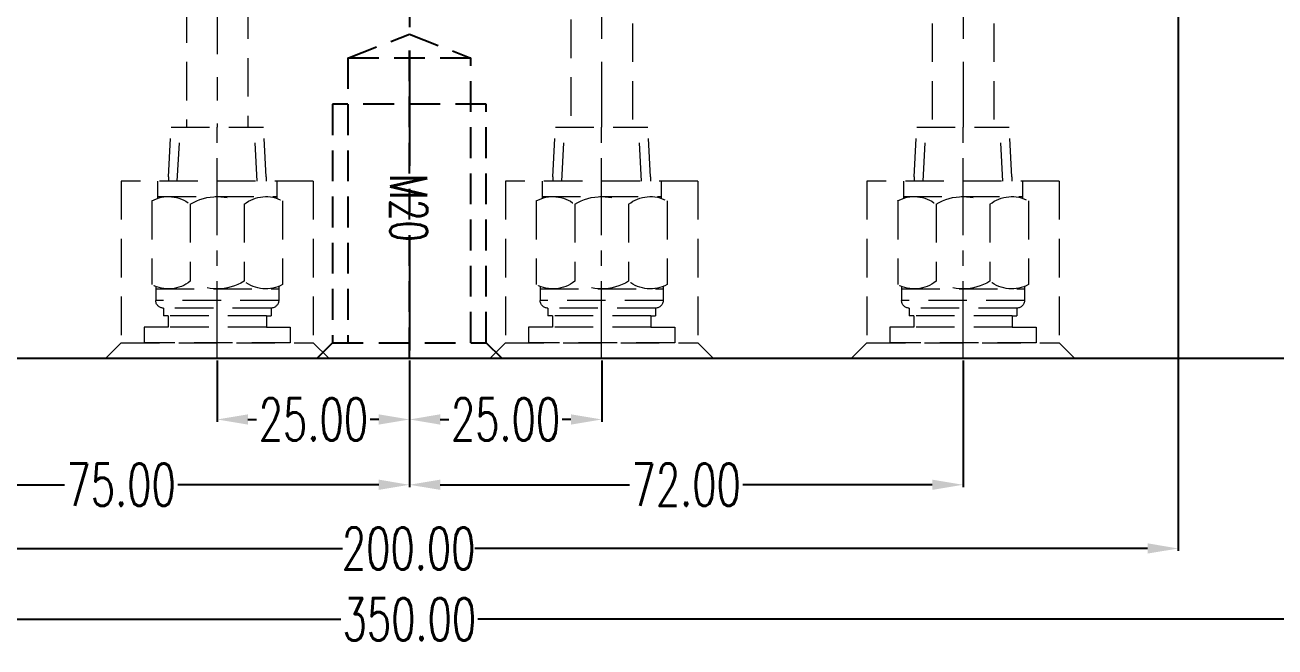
# Model space of a CAD drawing. Header units: millimetres. Extents: x 35888 to 37096, y -21952 to -21097.
# Drawn here: x 36818.2 to 36980.8, y -21584.9 to -21504.1 of the extents above; entities that cross this region are included whole.
import ezdxf

# ---------------------------------------------------------------- set-up
doc = ezdxf.new("R2010")
doc.units = ezdxf.units.MM
doc.header["$LTSCALE"] = 8
doc.linetypes.add('CENTER', pattern=[2, 1.25, -0.25, 0.25, -0.25])
doc.linetypes.add('HIDDEN', pattern=[0.375, 0.25, -0.125])
doc.layers.get('DEFPOINTS').update_dxf_attribs({"color": 6})
doc.layers.add('CL', color=1, linetype='Continuous')
doc.layers.add('dim', color=3, linetype='Continuous', lineweight=15)
doc.layers.add('WR', color=122, linetype='HIDDEN', lineweight=18)
doc.styles.get("Standard").update_dxf_attribs({"font": 'txt.shx', "width": 0.67, "bigfont": 'chineset.shx'})
doc.dimstyles.new('ISO-25', dxfattribs={"dimtxt": 5.5, "dimasz": 4, "dimexe": 0.3, "dimexo": 0.3, "dimtad": 0, "dimzin": 1, "dimdsep": 46, "dimtxsty": 'Standard', "dimcen": 0, "dimclrd": 3, "dimclre": 3, "dimclrt": 7, "dimazin": 0, "dimtfac": 1, "dimtofl": 0, "dimtmove": 0, "dimatfit": 0, "dimfxl": 0, "dimarcsym": 0})

# ---------------------------------------------------------------- blocks, each defined once
blk = doc.blocks.new('*D27252')
at = {"layer": 'DEFPOINTS', "color": 0}
for p in [(36693.19, -21544.37), (37043.19, -21544.37), (36693.19, -21581.3)]:
    blk.add_point(p, dxfattribs=at)
at = {"layer": 'dim', "color": 3, "lineweight": -2}
for p, q in [((36693.19, -21544.67), (36693.19, -21581.6)), ((37043.19, -21544.67), (37043.19, -21581.6)), ((36697.19, -21581.3), (36859.27, -21581.3)), ((37039.19, -21581.3), (36877.1, -21581.3))]:
    blk.add_line(p, q, dxfattribs=at)
at = {"layer": 'dim', "color": 3}
for points in [[(36697.19, -21580.64), (36697.19, -21581.97), (36693.19, -21581.3)], [(37039.19, -21581.97), (37039.19, -21580.64), (37043.19, -21581.3)]]:
    blk.add_solid(points, dxfattribs=at)
at = {"layer": 'dim', "color": 7, "insert": (36868.19, -21581.3), "char_height": 5.5, "attachment_point": 5}
blk.add_mtext('350.00', dxfattribs=at)
blk = doc.blocks.new('*D27255')
at = {"layer": 'DEFPOINTS', "color": 0}
for p in [(36768.19, -21480.37), (36968.19, -21480.37), (36768.19, -21572.11)]:
    blk.add_point(p, dxfattribs=at)
at = {"layer": 'dim', "color": 3, "lineweight": -2}
for p, q in [((36768.19, -21480.67), (36768.19, -21572.41)), ((36968.19, -21480.67), (36968.19, -21572.41)), ((36772.19, -21572.11), (36859.47, -21572.11)), ((36964.19, -21572.11), (36876.69, -21572.11))]:
    blk.add_line(p, q, dxfattribs=at)
at = {"layer": 'dim', "color": 3}
for points in [[(36772.19, -21571.44), (36772.19, -21572.77), (36768.19, -21572.11)], [(36964.19, -21572.77), (36964.19, -21571.44), (36968.19, -21572.11)]]:
    blk.add_solid(points, dxfattribs=at)
at = {"layer": 'dim', "color": 7, "insert": (36868.08, -21572.11), "char_height": 5.5, "attachment_point": 5}
blk.add_mtext('200.00', dxfattribs=at)
blk = doc.blocks.new('*D29417')
at = {"layer": 'DEFPOINTS', "color": 0}
for p in [(36843.19, -21547.37), (36868.19, -21547.37), (36843.19, -21555.34)]:
    blk.add_point(p, dxfattribs=at)
at = {"layer": 'dim', "color": 3, "lineweight": -2}
for p, q in [((36843.19, -21547.67), (36843.19, -21555.64)), ((36868.19, -21547.67), (36868.19, -21555.64)), ((36847.19, -21555.34), (36848.31, -21555.34)), ((36864.19, -21555.34), (36863.07, -21555.34))]:
    blk.add_line(p, q, dxfattribs=at)
at = {"layer": 'dim', "color": 3}
for points in [[(36847.19, -21554.67), (36847.19, -21556.01), (36843.19, -21555.34)], [(36864.19, -21556.01), (36864.19, -21554.67), (36868.19, -21555.34)]]:
    blk.add_solid(points, dxfattribs=at)
at = {"layer": 'dim', "color": 7, "insert": (36855.69, -21555.34), "char_height": 5.5, "attachment_point": 5}
blk.add_mtext('25.00', dxfattribs=at)
blk = doc.blocks.new('*D29418')
at = {"layer": 'DEFPOINTS', "color": 0}
for p in [(36793.19, -21547.37), (36868.19, -21547.67), (36793.19, -21563.83)]:
    blk.add_point(p, dxfattribs=at)
at = {"layer": 'dim', "color": 3, "lineweight": -2}
for p, q in [((36793.19, -21547.67), (36793.19, -21564.13)), ((36868.19, -21547.97), (36868.19, -21564.13)), ((36797.19, -21563.83), (36823.31, -21563.83)), ((36864.19, -21563.83), (36838.07, -21563.83))]:
    blk.add_line(p, q, dxfattribs=at)
at = {"layer": 'dim', "color": 3}
for points in [[(36797.19, -21563.16), (36797.19, -21564.49), (36793.19, -21563.83)], [(36864.19, -21564.49), (36864.19, -21563.16), (36868.19, -21563.83)]]:
    blk.add_solid(points, dxfattribs=at)
at = {"layer": 'dim', "color": 7, "insert": (36830.69, -21563.83), "char_height": 5.5, "attachment_point": 5}
blk.add_mtext('75.00', dxfattribs=at)
blk = doc.blocks.new('*D29419')
at = {"layer": 'DEFPOINTS', "color": 0}
for p in [(36868.19, -21547.37), (36893.19, -21547.37), (36893.19, -21555.34)]:
    blk.add_point(p, dxfattribs=at)
at = {"layer": 'dim', "color": 3, "lineweight": -2}
for p, q in [((36868.19, -21547.67), (36868.19, -21555.64)), ((36893.19, -21547.67), (36893.19, -21555.64)), ((36872.19, -21555.34), (36873.31, -21555.34)), ((36889.19, -21555.34), (36888.07, -21555.34))]:
    blk.add_line(p, q, dxfattribs=at)
at = {"layer": 'dim', "color": 3}
for points in [[(36872.19, -21554.67), (36872.19, -21556.01), (36868.19, -21555.34)], [(36889.19, -21556.01), (36889.19, -21554.67), (36893.19, -21555.34)]]:
    blk.add_solid(points, dxfattribs=at)
at = {"layer": 'dim', "color": 7, "insert": (36880.69, -21555.34), "char_height": 5.5, "attachment_point": 5}
blk.add_mtext('25.00', dxfattribs=at)
blk = doc.blocks.new('*D29420')
at = {"layer": 'DEFPOINTS', "color": 0}
for p in [(36868.19, -21547.67), (36940.19, -21547.37), (36940.19, -21563.83)]:
    blk.add_point(p, dxfattribs=at)
at = {"layer": 'dim', "color": 3, "lineweight": -2}
for p, q in [((36940.19, -21547.67), (36940.19, -21564.13)), ((36868.19, -21547.97), (36868.19, -21564.13)), ((36872.19, -21563.83), (36896.81, -21563.83)), ((36936.19, -21563.83), (36911.57, -21563.83))]:
    blk.add_line(p, q, dxfattribs=at)
at = {"layer": 'dim', "color": 3}
for points in [[(36872.19, -21563.16), (36872.19, -21564.49), (36868.19, -21563.83)], [(36936.19, -21564.49), (36936.19, -21563.16), (36940.19, -21563.83)]]:
    blk.add_solid(points, dxfattribs=at)
at = {"layer": 'dim', "color": 7, "insert": (36904.19, -21563.83), "char_height": 5.5, "attachment_point": 5}
blk.add_mtext('72.00', dxfattribs=at)
blk = doc.blocks.new('20160905.164151')
at = {"layer": 'WR', "linetype": 'HIDDEN', "ltscale": 2.5}
for p, q in [((-14.5, 0), (14.5, 0)), ((-12.5, -2), (-14.5, 0)), ((12.5, -2), (14.5, 0)), ((-12.5, -2), (12.5, -2)), ((-12.5, -23), (-12.5, -2)), ((9.5, -2), (-9.5, -2)), ((-9.5, -4.01), (-9.5, -2)), ((9.5, -4.01), (9.5, -2)), ((12.5, -23), (12.5, -2)), ((-6.4, -4.01), (-9.5, -4.01)), ((6.4, -4.01), (-6.4, -4.01)), ((-6.4, -5.51), (-6.4, -4.01)), ((6.4, -5.51), (6.4, -4.01)), ((6.4, -4.01), (9.5, -4.01)), ((-6.4, -5.51), (-7, -5.51)), ((-7, -6.51), (-7, -5.51)), ((-6.4, -5.51), (-7, -5.51)), ((6.4, -5.51), (-6.4, -5.51)), ((6.4, -5.51), (7, -5.51)), ((6.4, -5.51), (7, -5.51)), ((7, -6.51), (7, -5.51)), ((8, -7.51), (-8, -7.51)), ((-8, -9.33), (-8, -7.51)), ((7, -6.51), (-7, -6.51)), ((8, -9.33), (8, -7.51)), ((-8.5, -20.43), (-8.5, -9.57)), ((-8, -9), (8, -9)), ((8.5, -20.43), (8.5, -9.57)), ((-3.5, -20.01), (-3.5, -9.99)), ((3.5, -20.01), (3.5, -9.99)), ((-7.75, -23), (-7.75, -20.77)), ((-7.75, -21), (7.75, -21)), ((7.75, -23), (7.75, -20.77)), ((12.5, -23), (-12.5, -23)), ((-6.35, -23.56), (-6.35, -23)), ((-6.35, -23.56), (-6.01, -30)), ((-5.19, -23), (-4.82, -30)), ((5.19, -23), (4.82, -30)), ((6.35, -23.56), (6.01, -30)), ((6.35, -23.56), (6.35, -23)), ((-6.01, -30), (6.01, -30))]:
    blk.add_line(p, q, dxfattribs=at)
at = {"layer": 'WR', "linetype": 'CENTER'}
blk.add_line((0, 0), (0, -30), dxfattribs=at)
at = {"layer": 'WR', "linetype": 'HIDDEN', "ltscale": 2.5}
for centre, radius, start, end in [((-7, -7.51), 1, 90, 180), ((7, -7.51), 1, 0, 90), ((-6.32, -13.47), 4.47, 50.9817, 119.248), ((0, -15.66), 6.66, 58.3016, 121.6984), ((6.32, -13.47), 4.47, 60.752, 129.0183), ((-6.32, -16.53), 4.47, 240.752, 309.0183), ((0, -14.34), 6.66, 238.3016, 301.6984), ((6.32, -16.53), 4.47, 230.9817, 299.248)]:
    blk.add_arc(centre, radius, start, end, dxfattribs=at)

msp = doc.modelspace()

# ---------------------------------------------------------------- linework, layer by layer
at = {"color": 8, "linetype": 'HIDDEN', "ltscale": 2}
for p, q in [((36860.188, -21508.37), (36868.188, -21505.273)), ((36868.188, -21547.37), (36868.188, -21505.273)), ((36868.188, -21505.273), (36876.188, -21508.37)), ((36860.188, -21508.37), (36860.188, -21545.37)), ((36876.188, -21508.37), (36860.188, -21508.37)), ((36876.188, -21545.37), (36876.188, -21508.37)), ((36858.188, -21514.37), (36858.188, -21545.37)), ((36878.188, -21514.37), (36858.188, -21514.37)), ((36878.188, -21545.37), (36878.188, -21514.37)), ((36856.188, -21547.37), (36858.188, -21545.37)), ((36858.188, -21545.37), (36878.188, -21545.37)), ((36880.188, -21547.37), (36878.188, -21545.37)), ((36856.188, -21547.37), (36880.188, -21547.37))]:
    msp.add_line(p, q, dxfattribs=at)
msp.add_line((36696.188, -21547.37), (37040.188, -21547.37))
at = {"layer": 'CL', "color": 7, "linetype": 'CENTER', "ltscale": 1.5}
msp.add_line((36868.188, -21147.37), (36868.188, -21547.37), dxfattribs=at)
at = {"layer": 'WR', "linetype": 'HIDDEN', "ltscale": 2.5}
for p, q in [((36847.188, -21320.87), (36847.188, -21517.37)), ((36839.188, -21328.87), (36839.188, -21517.37)), ((36889.188, -21360.87), (36889.188, -21517.37)), ((36897.188, -21368.87), (36897.188, -21517.37)), ((36936.188, -21368.87), (36936.188, -21517.37)), ((36944.188, -21368.87), (36944.188, -21517.37))]:
    msp.add_line(p, q, dxfattribs=at)
at = {"layer": 'WR', "linetype": 'CENTER', "ltscale": 1.5}
for p, q in [((36843.188, -21324.87), (36843.188, -21517.37)), ((36893.188, -21364.87), (36893.188, -21517.37)), ((36940.188, -21364.87), (36940.188, -21517.37))]:
    msp.add_line(p, q, dxfattribs=at)

# ---------------------------------------------------------------- block references
at = {"layer": 'WR', "xscale": -1, "rotation": -180}
for p in [(36843.188, -21547.37), (36893.188, -21547.37), (36940.188, -21547.37)]:
    msp.add_blockref('20160905.164151', p, dxfattribs=at)

# ---------------------------------------------------------------- texts
at = {"color": 8, "linetype": 'HIDDEN', "ltscale": 2, "insert": (36865.7, -21523.417), "char_height": 4.8, "width": 14.1924, "attachment_point": 7, "rotation": 270}
msp.add_mtext('M20', dxfattribs=at)

# ---------------------------------------------------------------- dimensions: what is measured, and where the dimension line sits
at = {"layer": 'dim'}
for base, p1, p2, picture, middle in [((36768.188, -21572.107), (36968.188, -21480.37), (36768.188, -21480.37), '*D27255', (36868.076, -21572.107)), ((36693.188, -21581.302), (37043.188, -21544.37), (36693.188, -21544.37), '*D27252', (36868.188, -21581.302))]:
    dim = msp.add_linear_dim(base=base, p1=p1, p2=p2, angle=180, dimstyle='ISO-25', dxfattribs=at)
    dim.commit()
    dim.dimension.update_dxf_attribs({"geometry": picture, "text_midpoint": middle, "dimtype": 160})
for base, p1, p2, picture, middle in [((36793.188, -21563.826), (36868.188, -21547.67), (36793.188, -21547.37), '*D29418', (36830.688, -21563.826)), ((36843.188, -21555.341), (36868.188, -21547.37), (36843.188, -21547.37), '*D29417', (36855.688, -21555.341))]:
    dim = msp.add_linear_dim(base=base, p1=p1, p2=p2, dimstyle='ISO-25', dxfattribs=at)
    dim.commit()
    dim.dimension.update_dxf_attribs({"geometry": picture, "text_midpoint": middle})
for base, p1, p2, picture, middle in [((36893.188, -21555.341), (36868.188, -21547.37), (36893.188, -21547.37), '*D29419', (36880.688, -21555.341)), ((36940.188, -21563.826), (36868.188, -21547.67), (36940.188, -21547.37), '*D29420', (36904.188, -21563.826))]:
    dim = msp.add_linear_dim(base=base, p1=p1, p2=p2, angle=180, dimstyle='ISO-25', dxfattribs=at)
    dim.commit()
    dim.dimension.update_dxf_attribs({"geometry": picture, "text_midpoint": middle})

doc.saveas('drawing.dxf')
